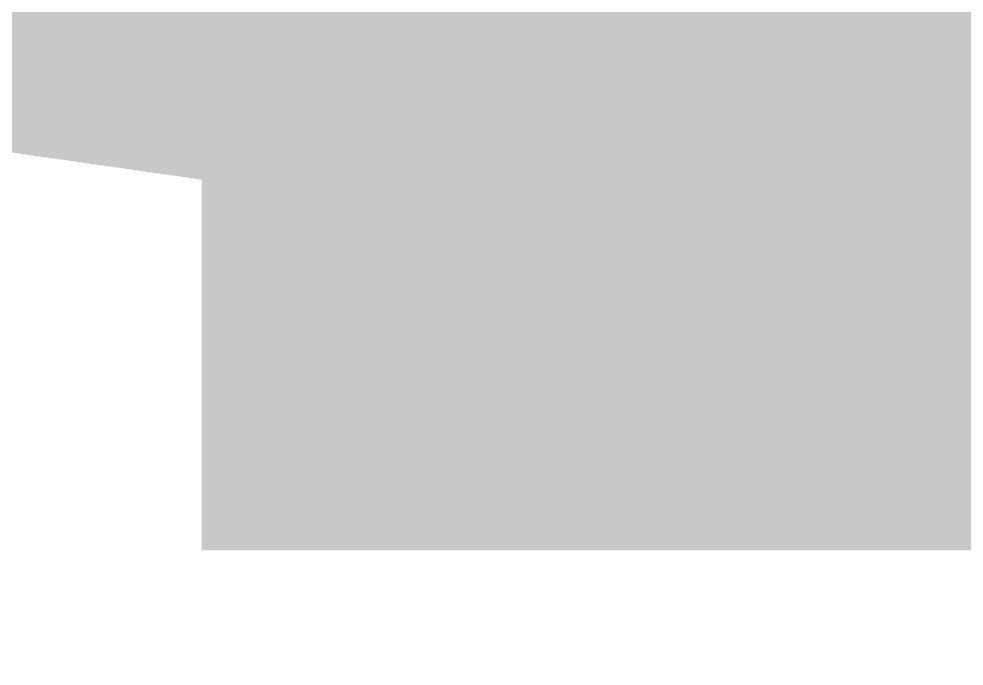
# Model space of a CAD drawing. Header units: millimetres. Extents: x 0 to 841, y 0 to 594.
# Drawn here: x 725.86795 to 725.91328, y 57.58154 to 57.61259 of the extents above; entities that cross this region are included whole.
import ezdxf

# ---------------------------------------------------------------- set-up
doc = ezdxf.new("R2010")
doc.units = ezdxf.units.MM

msp = doc.modelspace()

# ---------------------------------------------------------------- hatches: boundary and pattern name
at = {"true_color": 0xd8a64f}
msp.add_hatch(color=7, dxfattribs=at).paths.add_polyline_path([(725.851818, 57.71155), (725.84343, 57.686384), (725.835152, 57.661551), (725.826929, 57.636883), (725.880652, 57.624638), (725.927776, 57.606585), (725.975392, 57.578643), (726.047116, 57.522112), (726.120012, 57.471727), (726.200264, 57.428438), (726.217041, 57.423199), (726.233597, 57.418021), (726.250042, 57.412882), (726.241654, 57.396105), (726.233376, 57.379549), (726.225153, 57.363104), (726.284747, 57.332177), (726.34257, 57.29937), (726.399376, 57.263548), (726.407765, 57.238383), (726.416043, 57.213549), (726.424265, 57.188881), (726.462167, 57.167325), (726.487977, 57.15442), (726.523821, 57.139103), (726.521205, 57.156936), (726.518622, 57.174525), (726.516056, 57.191992), (726.464409, 57.333257), (726.384096, 57.43888), (726.26729, 57.532175), (726.232109, 57.555552), (726.216745, 57.56576), (726.20803, 57.571549), (726.139262, 57.618493), (726.070334, 57.665204), (726.001152, 57.71155), (725.964164, 57.694439), (725.937547, 57.690813), (725.898485, 57.697562), (725.870773, 57.705862), (725.858674, 57.709489)])
at = {"true_color": 0xeca360}
msp.add_hatch(color=7, dxfattribs=at).paths.add_polyline_path([(725.851818, 57.71155), (725.84343, 57.677996), (725.835152, 57.644884), (725.826929, 57.611994), (725.885649, 57.603606), (725.943594, 57.595328), (726.001152, 57.587105), (726.001152, 57.612271), (726.001152, 57.637104), (726.001152, 57.661772), (725.950821, 57.678549), (725.901154, 57.695105)])
at = {"true_color": 0x9f8a35}
msp.add_hatch(color=7, dxfattribs=at).paths.add_polyline_path([(725.876707, 57.611994), (725.876707, 57.603606), (725.876707, 57.595328), (725.876707, 57.587105), (725.901873, 57.587105), (725.926707, 57.587105), (725.951374, 57.587105), (725.926209, 57.595494), (725.901375, 57.603771)])

doc.saveas('drawing.dxf')
